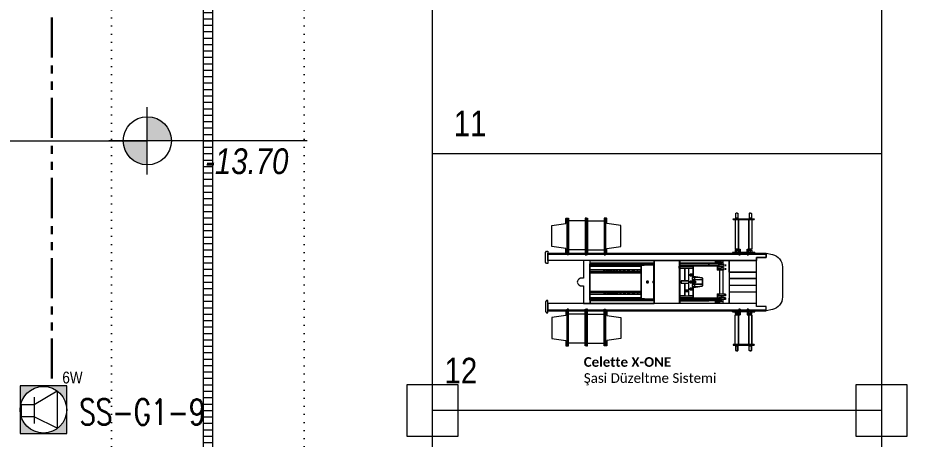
# Model space of a CAD drawing. Header units: metres. Extents: x -13545 to 152404, y -11890 to 28436.
# Drawn here: x 1654 to 3040, y 1595 to 2252 of the extents above; entities that cross this region are included whole.
import ezdxf
from ezdxf.enums import TextEntityAlignment as Align

# ---------------------------------------------------------------- set-up
doc = ezdxf.new("R2010")
doc.units = ezdxf.units.M
doc.header["$LTSCALE"] = 100
doc.header["$MEASUREMENT"] = 0
for name, pattern in [('DOT2', [0.125, 0, -0.125]), ('HIDDEN', [0.375, 0.25, -0.125]), ('PHANTOM2', [1.25, 0.625, -0.125, 0.125, -0.125, 0.125, -0.125])]:
    doc.linetypes.add(name, pattern=pattern)
doc.layers.get('0').update_dxf_attribs({"color": 9, "lineweight": 9})
for name, color, linetype, lineweight in [('01', 9, 'Continuous', 9), ('06D', 9, 'Continuous', 9), ('21', 9, 'Continuous', 9), ('21_mahal200', 9, 'Continuous', 9), ('32-ekipman', 9, 'Continuous', 9), ('E-6W ACİL ANONS İÇİN HOPARLÖR (SIVAÜSTÜ) (YANGINA DAYANIKLI)', 7, 'Continuous', 30), ('E-KABLO', 7, 'Continuous', 30), ('E-YAZI', 7, 'Continuous', 30), ('Seslendirme', 7, 'Continuous', 9)]:
    doc.layers.add(name, color=color, linetype=linetype, lineweight=lineweight)
doc.styles.add('Arial', font='arial.ttf', dxfattribs={"height": 2.5})
doc.styles.add('ILGAZ', font='txttw.shx')
doc.styles.add('MuuM_TEXT-ITALIC', font='ARIALNI.TTF')
doc.styles.add('MuuM_TEXT-STANDART', font='ARIALN.TTF')
doc.styles.get("Standard").update_dxf_attribs({"font": 'ARIALN.TTF'})
doc.dimstyles.new('MuuM_DIM200', dxfattribs={"dimscale": 20, "dimtxt": 2, "dimasz": 1, "dimexe": 1, "dimexo": 1, "dimgap": 1, "dimtad": 1, "dimdec": 1, "dimrnd": 0.5, "dimdsep": 46, "dimtxsty": 'MuuM_TEXT-STANDART', "dimblk": 'ARCHTICK', "dimcen": 0, "dimdle": 0.15, "dimclrd": 256, "dimclre": 256, "dimclrt": 256, "dimadec": 0, "dimazin": 0, "dimtfac": 5, "dimtdec": 1, "dimtix": 1, "dimtmove": 2, "dimatfit": 3, "dimldrblk": 'DOT', "dimfxl": 3, "dimfxlon": 1, "dimtolj": 1, "dimlwd": -1, "dimlwe": -1, "dimarcsym": 0})

# ---------------------------------------------------------------- blocks, each defined once
blk = doc.blocks.new('ep20n')
at = {"layer": 'Seslendirme'}
h = blk.add_hatch(color=3, dxfattribs=at)
h.paths.add_polyline_path([(59.4, -30.4), (59.4, 0, -1), (0, 0), (0, -30.4)])
h.paths.add_polyline_path([(0, 30.4), (0, 0, -1), (59.4, 0), (59.4, 30.4)])
at = {"layer": 'Seslendirme', "color": 3}
for p, q in [((59.4, 30.4), (0, 30.4)), ((0, 30.4), (0, -30.4)), ((17.8, 6.9), (47, 24)), ((47, 24, 943.8), (47, -23.5, 943.8)), ((59.4, -30.4), (59.4, 30.4)), ((17.8, 16), (17.8, -17.3)), ((1.8, -9.1), (1.8, 6.9)), ((1.8, 6.9), (17.8, 6.9)), ((17.8, -9.1), (1.8, -9.1)), ((47, -23.5), (17.8, -9.1)), ((0, -30.4), (59.4, -30.4))]:
    blk.add_line(p, q, dxfattribs=at)
blk.add_circle((29.7, 0), 29.7, dxfattribs=at)
at = {"color": 3, "insert": (53.8, 48.6), "char_height": 15, "attachment_point": 1, "style": 'MuuM_TEXT-STANDART'}
blk.add_mtext_dynamic_manual_height_columns('6W', width=52.414, gutter_width=150, heights=[0], dxfattribs=at)
blk = doc.blocks.new('p-kolon_80x80')
blk.add_lwpolyline([(-40, -40), (40, -40), (40, 40), (-40, 40)], close=True)
blk = doc.blocks.new('2.bod.sitatik')
at = {"layer": '01'}
for p in [(2300, -6990), (3000, -6990)]:
    blk.add_blockref('p-kolon_80x80', p, dxfattribs=at)
blk = doc.blocks.new('p-işyeri')
at = {"color": 0, "const_width": 2}
blk.add_lwpolyline([(200, 0), (200, 700), (-200, 700), (-200, 0)], close=True, dxfattribs=at)
blk = doc.blocks.new('p-ızgara')
at = {"layer": '06D'}
h = blk.add_hatch(dxfattribs=at)
h.set_pattern_fill('_USER', color=252, scale=10, angle=180, style=0, pattern_type=0)
h.set_pattern_definition([(180, (-7e-12, -8630), (-1e-15, -10), [])])
h.paths.add_polyline_path([(1942.5, -4975), (1942.5, -8278.5), (1957.5, -8278.5), (1957.5, -4975)])
blk.add_lwpolyline([(1942.5, -4975), (1942.5, -8278.5), (1957.5, -8278.5), (1957.5, -4975)], close=True, dxfattribs=at)
blk = doc.blocks.new('A$C599603B5')
at = {"linetype": 'Continuous'}
for p, q in [((1.409, 2.998), (1.409, 3.655)), ((0.079, 3.371), (0.079, 3.336)), ((0.583, 3.356), (0.079, 3.356)), ((0.079, 3.356), (0.651, 3.356)), ((0.079, 3.356), (0.079, 3.336)), ((0.079, 3.356), (0.079, 3.336)), ((0.079, 3.356), (0.583, 3.356)), ((0.079, 3.336), (0.651, 3.336)), ((0.079, 3.336), (0.583, 3.336)), ((0.119, 3.077), (0.119, 3.336)), ((0.119, 3.336), (0.572, 3.336)), ((0.119, 3.077), (0.119, 3.336)), ((0.572, 3.077), (0.572, 3.336)), ((0.572, 3.077), (0.572, 3.336)), ((0.583, 3.336), (0.583, 3.356)), ((0.583, 3.336), (0.583, 3.356)), ((0.583, 3.356), (0.583, 3.336)), ((0.651, 3.356), (0.583, 3.356)), ((0.583, 3.336), (0.651, 3.336)), ((0.638, 3.076), (0.638, 3.336)), ((0.651, 3.336), (0.651, 3.356)), ((0.651, 3.336), (0.651, 3.356)), ((2.069, 3.356), (1.497, 3.356)), ((1.497, 3.336), (1.497, 3.356)), ((1.497, 3.336), (1.497, 3.356)), ((1.497, 3.356), (1.565, 3.356)), ((2.069, 3.336), (1.497, 3.336)), ((1.565, 3.336), (1.497, 3.336)), ((1.51, 3.076), (1.51, 3.336)), ((1.565, 3.356), (2.069, 3.356)), ((1.565, 3.336), (1.565, 3.356)), ((1.565, 3.336), (1.565, 3.356)), ((1.565, 3.356), (1.565, 3.336)), ((2.069, 3.356), (1.565, 3.356)), ((2.069, 3.336), (1.565, 3.336)), ((1.576, 3.077), (1.576, 3.336)), ((2.029, 3.336), (1.576, 3.336)), ((1.576, 3.077), (1.576, 3.336)), ((2.029, 3.077), (2.029, 3.336)), ((2.029, 3.077), (2.029, 3.336)), ((2.069, 3.371), (2.069, 3.336)), ((2.069, 3.356), (2.069, 3.336)), ((2.069, 3.356), (2.069, 3.336)), ((0.079, 3.076), (0.651, 3.076)), ((0.079, 3.056), (0.079, 3.076)), ((0.079, 3.056), (0.079, 3.076)), ((0.079, 3.076), (0.583, 3.076)), ((0.079, 3.056), (0.651, 3.056)), ((0.079, 3.056), (0.079, 3.036)), ((0.079, 3.056), (0.079, 3.036)), ((0.583, 3.056), (0.079, 3.056)), ((0.079, 3.056), (0.651, 3.056)), ((0.583, 3.056), (0.079, 3.056)), ((0.119, 3.077), (0.572, 3.077)), ((0.583, 3.076), (0.583, 3.056)), ((0.583, 3.076), (0.583, 3.056)), ((0.583, 3.056), (0.583, 3.076)), ((0.583, 3.076), (0.651, 3.076)), ((0.583, 3.036), (0.583, 3.056)), ((0.583, 3.036), (0.583, 3.056)), ((0.583, 3.056), (0.583, 3.036)), ((0.651, 3.056), (0.583, 3.056)), ((0.651, 3.056), (0.583, 3.056)), ((0.651, 3.076), (0.651, 3.056)), ((0.651, 3.076), (0.651, 3.056)), ((0.651, 3.036), (0.651, 3.056)), ((0.651, 3.036), (0.651, 3.056)), ((2.069, 3.076), (1.497, 3.076)), ((1.497, 3.076), (1.497, 3.056)), ((1.565, 3.076), (1.497, 3.076)), ((1.497, 3.076), (1.497, 3.056)), ((2.069, 3.056), (1.497, 3.056)), ((1.497, 3.036), (1.497, 3.056)), ((1.497, 3.036), (1.497, 3.056)), ((1.497, 3.056), (1.565, 3.056)), ((2.069, 3.056), (1.497, 3.056)), ((1.497, 3.056), (1.565, 3.056)), ((1.565, 3.076), (1.565, 3.056)), ((2.069, 3.076), (1.565, 3.076)), ((1.565, 3.076), (1.565, 3.056)), ((1.565, 3.056), (1.565, 3.076)), ((1.565, 3.036), (1.565, 3.056)), ((1.565, 3.036), (1.565, 3.056)), ((1.565, 3.056), (2.069, 3.056)), ((1.565, 3.056), (1.565, 3.036)), ((1.565, 3.056), (2.069, 3.056)), ((2.029, 3.077), (1.576, 3.077)), ((2.069, 3.056), (2.069, 3.076)), ((2.069, 3.056), (2.069, 3.076)), ((2.069, 3.056), (2.069, 3.036)), ((2.069, 3.056), (2.069, 3.036)), ((0.079, 3.036), (0.651, 3.036)), ((0.079, 3.036), (0.583, 3.036)), ((0.119, 3.036), (0.572, 3.036)), ((0.119, 3.036), (0.119, 2.777)), ((0.119, 3.036), (0.119, 2.777)), ((0.572, 3.036), (0.572, 2.777)), ((0.572, 3.036), (0.572, 2.777)), ((0.583, 3.036), (0.651, 3.036)), ((0.638, 3.036), (0.638, 2.776)), ((1.359, 3.007), (0.789, 3.007)), ((0.789, 3.006), (0.789, 2.007)), ((0.789, 3.001), (1.359, 3.001)), ((0.789, 2.995), (1.359, 2.995)), ((0.813, 2.995), (0.813, 2.202)), ((0.827, 2.995), (0.827, 2.202)), ((0.884, 2.995), (0.884, 2.772)), ((0.916, 2.772), (0.916, 2.995)), ((0.926, 2.202), (0.926, 2.995)), ((1.216, 2.202), (1.216, 2.995)), ((1.233, 2.772), (1.233, 2.995)), ((1.264, 2.995), (1.264, 2.772)), ((1.321, 2.995), (1.321, 2.202)), ((1.335, 2.995), (1.335, 2.202)), ((1.359, 3.006), (1.359, 2.007)), ((1.409, 2.997), (1.409, 0.405)), ((2.069, 3.036), (1.497, 3.036)), ((1.565, 3.036), (1.497, 3.036)), ((1.51, 3.036), (1.51, 2.776)), ((2.069, 3.036), (1.565, 3.036)), ((2.029, 3.036), (1.576, 3.036)), ((1.576, 3.036), (1.576, 2.777)), ((1.576, 3.036), (1.576, 2.777)), ((2.029, 3.036), (2.029, 2.777)), ((2.029, 3.036), (2.029, 2.777)), ((0.079, 2.742), (0.079, 2.776)), ((0.079, 2.776), (0.651, 2.776)), ((0.079, 2.756), (0.079, 2.776)), ((0.079, 2.756), (0.079, 2.776)), ((0.079, 2.776), (0.583, 2.776)), ((0.119, 2.777), (0.572, 2.777)), ((0.583, 2.776), (0.583, 2.756)), ((0.583, 2.776), (0.583, 2.756)), ((0.583, 2.756), (0.583, 2.776)), ((0.583, 2.776), (0.651, 2.776)), ((0.651, 2.776), (0.651, 2.756)), ((0.651, 2.776), (0.651, 2.756)), ((0.916, 2.783), (0.884, 2.783)), ((1.233, 2.783), (1.264, 2.783)), ((2.069, 2.776), (1.497, 2.776)), ((1.497, 2.776), (1.497, 2.756)), ((1.565, 2.776), (1.497, 2.776)), ((1.497, 2.776), (1.497, 2.756)), ((1.565, 2.776), (1.565, 2.756)), ((2.069, 2.776), (1.565, 2.776)), ((1.565, 2.776), (1.565, 2.756)), ((1.565, 2.756), (1.565, 2.776)), ((2.029, 2.777), (1.576, 2.777)), ((2.069, 2.742), (2.069, 2.776)), ((2.069, 2.756), (2.069, 2.776)), ((2.069, 2.756), (2.069, 2.776)), ((0.583, 2.756), (0.079, 2.756)), ((0.079, 2.756), (0.651, 2.756)), ((0.079, 2.756), (0.583, 2.756)), ((0.651, 2.756), (0.583, 2.756)), ((0.884, 2.772), (0.916, 2.772)), ((0.884, 2.761), (0.884, 2.73)), ((0.916, 2.761), (0.884, 2.761)), ((0.916, 2.737), (0.884, 2.737)), ((0.884, 2.73), (0.907, 2.73)), ((0.884, 2.723), (0.884, 2.692)), ((0.916, 2.723), (0.884, 2.723)), ((0.916, 2.699), (0.884, 2.699)), ((0.884, 2.692), (0.907, 2.692)), ((0.884, 2.685), (0.884, 2.659)), ((0.916, 2.685), (0.884, 2.685)), ((0.916, 2.667), (0.884, 2.667)), ((0.884, 2.659), (0.907, 2.659)), ((0.884, 2.652), (0.884, 2.621)), ((0.916, 2.652), (0.884, 2.652)), ((0.907, 2.73), (0.907, 2.737)), ((0.907, 2.692), (0.907, 2.699)), ((0.907, 2.659), (0.907, 2.667)), ((0.916, 2.737), (0.916, 2.761)), ((0.916, 2.699), (0.916, 2.723)), ((0.916, 2.667), (0.916, 2.685)), ((0.916, 2.629), (0.916, 2.652)), ((1.264, 2.772), (1.233, 2.772)), ((1.233, 2.737), (1.233, 2.761)), ((1.233, 2.761), (1.264, 2.761)), ((1.233, 2.737), (1.264, 2.737)), ((1.233, 2.699), (1.233, 2.723)), ((1.233, 2.723), (1.264, 2.723)), ((1.233, 2.699), (1.264, 2.699)), ((1.233, 2.667), (1.233, 2.685)), ((1.233, 2.685), (1.264, 2.685)), ((1.233, 2.667), (1.264, 2.667)), ((1.233, 2.629), (1.233, 2.652)), ((1.233, 2.652), (1.264, 2.652)), ((1.242, 2.73), (1.242, 2.737)), ((1.264, 2.73), (1.242, 2.73)), ((1.242, 2.692), (1.242, 2.699)), ((1.264, 2.692), (1.242, 2.692)), ((1.242, 2.659), (1.242, 2.667)), ((1.264, 2.659), (1.242, 2.659)), ((1.264, 2.761), (1.264, 2.73)), ((1.264, 2.723), (1.264, 2.692)), ((1.264, 2.685), (1.264, 2.659)), ((1.264, 2.652), (1.264, 2.621)), ((2.069, 2.756), (1.497, 2.756)), ((1.497, 2.756), (1.565, 2.756)), ((1.565, 2.756), (2.069, 2.756)), ((2.069, 2.756), (1.565, 2.756)), ((0.916, 2.629), (0.884, 2.629)), ((0.884, 2.621), (0.907, 2.621)), ((0.884, 2.614), (0.884, 2.577)), ((0.916, 2.614), (0.884, 2.614)), ((0.916, 2.584), (0.884, 2.584)), ((0.884, 2.577), (0.907, 2.577)), ((0.884, 2.57), (0.884, 2.525)), ((0.916, 2.57), (0.884, 2.57)), ((0.916, 2.533), (0.884, 2.533)), ((0.884, 2.525), (0.907, 2.525)), ((0.884, 2.518), (0.884, 2.467)), ((0.916, 2.518), (0.884, 2.518)), ((0.907, 2.621), (0.907, 2.629)), ((0.907, 2.577), (0.907, 2.584)), ((0.907, 2.525), (0.907, 2.533)), ((0.916, 2.584), (0.916, 2.614)), ((0.916, 2.533), (0.916, 2.57)), ((0.916, 2.475), (0.916, 2.518)), ((1.233, 2.629), (1.264, 2.629)), ((1.233, 2.584), (1.233, 2.614)), ((1.233, 2.614), (1.264, 2.614)), ((1.233, 2.584), (1.264, 2.584)), ((1.233, 2.533), (1.233, 2.57)), ((1.233, 2.57), (1.264, 2.57)), ((1.233, 2.533), (1.264, 2.533)), ((1.233, 2.475), (1.233, 2.518)), ((1.233, 2.518), (1.264, 2.518)), ((1.242, 2.621), (1.242, 2.629)), ((1.264, 2.621), (1.242, 2.621)), ((1.242, 2.577), (1.242, 2.584)), ((1.264, 2.577), (1.242, 2.577)), ((1.242, 2.525), (1.242, 2.533)), ((1.264, 2.525), (1.242, 2.525)), ((1.264, 2.614), (1.264, 2.577)), ((1.264, 2.57), (1.264, 2.525)), ((1.264, 2.518), (1.264, 2.467)), ((0.916, 2.475), (0.884, 2.475)), ((0.884, 2.467), (0.907, 2.467)), ((0.884, 2.45), (0.884, 2.399)), ((0.916, 2.45), (0.884, 2.45)), ((0.916, 2.407), (0.884, 2.407)), ((0.884, 2.399), (0.907, 2.399)), ((0.884, 2.382), (0.884, 2.331)), ((0.916, 2.382), (0.884, 2.382)), ((0.907, 2.467), (0.907, 2.475)), ((0.907, 2.399), (0.907, 2.407)), ((0.916, 2.407), (0.916, 2.45)), ((0.916, 2.339), (0.916, 2.382)), ((1.233, 2.475), (1.264, 2.475)), ((1.233, 2.407), (1.233, 2.45)), ((1.233, 2.45), (1.264, 2.45)), ((1.233, 2.407), (1.264, 2.407)), ((1.233, 2.339), (1.233, 2.382)), ((1.233, 2.382), (1.264, 2.382)), ((1.242, 2.467), (1.242, 2.475)), ((1.264, 2.467), (1.242, 2.467)), ((1.242, 2.399), (1.242, 2.407)), ((1.264, 2.399), (1.242, 2.399)), ((1.264, 2.45), (1.264, 2.399)), ((1.264, 2.382), (1.264, 2.331)), ((0.916, 2.339), (0.884, 2.339)), ((0.884, 2.331), (0.907, 2.331)), ((0.884, 2.304), (0.884, 2.253)), ((0.916, 2.304), (0.884, 2.304)), ((0.916, 2.261), (0.884, 2.261)), ((0.884, 2.253), (0.907, 2.253)), ((0.907, 2.331), (0.907, 2.339)), ((0.907, 2.253), (0.907, 2.261)), ((0.916, 2.261), (0.916, 2.304)), ((1.233, 2.339), (1.264, 2.339)), ((1.233, 2.261), (1.233, 2.304)), ((1.233, 2.304), (1.264, 2.304)), ((1.233, 2.261), (1.264, 2.261)), ((1.242, 2.331), (1.242, 2.339)), ((1.264, 2.331), (1.242, 2.331)), ((1.242, 2.253), (1.242, 2.261)), ((1.264, 2.253), (1.242, 2.253)), ((1.264, 2.304), (1.264, 2.253)), ((0.809, 2.206), (0.789, 2.206)), ((0.805, 2.156), (0.806, 2.156)), ((0.805, 2.007), (0.805, 2.156)), ((0.805, 2.148), (0.806, 2.148)), ((0.809, 2.157), (0.809, 2.206)), ((1.338, 2.202), (0.81, 2.202)), ((0.81, 2.15), (0.81, 2.202)), ((0.884, 2.216), (0.884, 2.202)), ((0.916, 2.216), (0.884, 2.216)), ((0.916, 2.202), (0.916, 2.216)), ((1.061, 2.112), (1.061, 2.096)), ((1.061, 2.104), (1.062, 2.101)), ((1.062, 2.101), (1.064, 2.098)), ((1.084, 2.098), (1.086, 2.101)), ((1.087, 2.112), (1.086, 2.114)), ((1.087, 2.096), (1.087, 2.112)), ((1.233, 2.202), (1.233, 2.216)), ((1.233, 2.216), (1.264, 2.216)), ((1.264, 2.216), (1.264, 2.202)), ((1.338, 2.15), (1.338, 2.202)), ((1.339, 2.157), (1.339, 2.206)), ((1.359, 2.206), (1.339, 2.206)), ((1.343, 2.156), (1.342, 2.156)), ((1.343, 2.148), (1.342, 2.148)), ((1.343, 2.007), (1.343, 2.156)), ((0.739, 1.999), (1.409, 1.999)), ((0.739, 1.999), (1.409, 1.999)), ((1.409, 1.998), (0.739, 1.998)), ((1.061, 2.012), (1.061, 2.007)), ((1.087, 2.012), (1.086, 2.015)), ((1.087, 2.007), (1.087, 2.012)), ((1.409, 1.607), (0.739, 1.607)), ((1.409, 1.598), (0.739, 1.598)), ((0.739, 1.598), (1.409, 1.598)), ((0.739, 1.598), (0.779, 1.598)), ((0.779, 0.956), (0.779, 1.607)), ((0.809, 1.607), (0.809, 0.999)), ((0.809, 1.551), (0.829, 1.551)), ((0.829, 1.607), (0.829, 1.391)), ((0.859, 1.607), (0.859, 1.391)), ((1.054, 1.575), (1.054, 1.461)), ((1.088, 1.58), (1.06, 1.58)), ((1.094, 1.575), (1.094, 1.461)), ((1.289, 1.607), (1.289, 1.391)), ((1.319, 1.607), (1.319, 1.391)), ((1.319, 1.551), (1.339, 1.551)), ((1.339, 0.999), (1.339, 1.607)), ((1.369, 0.956), (1.369, 1.607)), ((1.369, 1.598), (1.409, 1.598)), ((0.824, 0.999), (0.824, 1.387)), ((0.828, 1.391), (0.829, 1.391)), ((0.981, 1.391), (0.829, 1.391)), ((0.859, 1.521), (1.054, 1.521)), ((0.859, 1.461), (1.289, 1.461)), ((0.926, 1.461), (0.926, 1.521)), ((0.948, 1.521), (0.948, 1.461)), ((0.978, 1.438), (0.953, 1.438)), ((0.953, 1.438), (0.953, 1.391)), ((0.978, 1.438), (0.978, 1.391)), ((0.999, 1.397), (0.978, 1.397)), ((0.978, 1.391), (0.978, 1.397)), ((0.978, 1.394), (0.978, 1.394)), ((0.999, 1.367), (0.999, 1.397)), ((1.001, 1.394), (0.999, 1.394)), ((1, 1.384), (1, 1.389)), ((1.04, 1.394), (1.039, 1.394)), ((1.04, 1.397), (1.061, 1.397)), ((1.04, 1.397), (1.04, 1.367)), ((1.061, 1.397), (1.061, 1.367)), ((1.062, 1.394), (1.061, 1.394)), ((1.062, 1.438), (1.062, 1.357)), ((1.062, 1.438), (1.087, 1.438)), ((1.087, 1.438), (1.087, 1.357)), ((1.108, 1.397), (1.087, 1.397)), ((1.087, 1.367), (1.087, 1.397)), ((1.087, 1.394), (1.087, 1.394)), ((1.094, 1.521), (1.289, 1.521)), ((1.108, 1.367), (1.108, 1.397)), ((1.11, 1.394), (1.108, 1.394)), ((1.109, 1.384), (1.109, 1.389)), ((1.149, 1.394), (1.148, 1.394)), ((1.149, 1.397), (1.17, 1.397)), ((1.149, 1.397), (1.149, 1.367)), ((1.319, 1.391), (1.168, 1.391)), ((1.17, 1.397), (1.17, 1.391)), ((1.171, 1.394), (1.17, 1.394)), ((1.171, 1.438), (1.196, 1.438)), ((1.171, 1.438), (1.171, 1.391)), ((1.196, 1.438), (1.196, 1.391)), ((1.324, 0.999), (1.324, 1.387)), ((1.009, 1.251), (0.991, 1.385)), ((0.999, 1.367), (0.993, 1.367)), ((1, 1.32), (1, 1.369)), ((1.04, 1.246), (1.04, 1.369)), ((1.04, 1.367), (1.061, 1.367)), ((1.062, 1.369), (1.061, 1.369)), ((1.062, 1.357), (1.087, 1.357)), ((1.087, 1.369), (1.087, 1.369)), ((1.108, 1.367), (1.087, 1.367)), ((1.109, 1.246), (1.109, 1.369)), ((1.158, 1.385), (1.139, 1.251)), ((1.149, 1.32), (1.149, 1.369)), ((1.149, 1.367), (1.155, 1.367)), ((0.809, 1.147), (0.779, 1.147)), ((1.129, 1.246), (1.019, 1.246)), ((1.339, 1.147), (1.369, 1.147)), ((0.778, 1.044), (0.753, 1.044)), ((0.753, 0.985), (0.753, 1.044)), ((0.778, 0.952), (0.778, 1.044)), ((0.803, 0.886), (0.803, 0.99)), ((0.828, 0.99), (0.803, 0.99)), ((0.828, 0.99), (0.803, 0.99)), ((0.803, 0.99), (0.803, 0.928)), ((0.828, 0.886), (0.828, 0.99)), ((0.828, 0.928), (0.828, 0.99)), ((0.829, 1.012), (0.889, 1.012)), ((0.829, 1.012), (0.829, 0.956)), ((0.859, 1.012), (0.859, 0.956)), ((0.885, 0.99), (0.86, 0.99)), ((0.86, 0.886), (0.86, 0.99)), ((0.885, 0.99), (0.86, 0.99)), ((0.86, 0.99), (0.86, 0.928)), ((0.885, 0.886), (0.885, 0.99)), ((0.885, 0.928), (0.885, 0.99)), ((0.892, 1.01), (0.891, 1.009)), ((0.892, 1.01), (0.892, 1.01)), ((1.257, 1.009), (1.256, 1.01)), ((1.256, 1.01), (1.256, 1.01)), ((1.259, 1.012), (1.319, 1.012)), ((1.288, 0.99), (1.263, 0.99)), ((1.263, 0.908), (1.263, 0.99)), ((1.288, 0.99), (1.263, 0.99)), ((1.263, 0.99), (1.263, 0.928)), ((1.288, 0.908), (1.288, 0.99)), ((1.288, 0.928), (1.288, 0.99)), ((1.289, 1.011), (1.289, 0.956)), ((1.32, 1.012), (1.319, 1.012)), ((1.319, 1.011), (1.319, 0.956)), ((1.345, 0.99), (1.32, 0.99)), ((1.32, 0.908), (1.32, 0.99)), ((1.345, 0.99), (1.32, 0.99)), ((1.32, 0.99), (1.32, 0.928)), ((1.345, 0.908), (1.345, 0.99)), ((1.345, 0.928), (1.345, 0.99)), ((1.37, 1.044), (1.395, 1.044)), ((1.37, 0.952), (1.37, 1.044)), ((1.395, 0.985), (1.395, 1.044)), ((0.803, 0.928), (0.74, 0.928)), ((0.74, 0.828), (0.74, 0.928)), ((0.803, 0.928), (0.74, 0.928)), ((0.828, 0.908), (0.803, 0.908)), ((0.828, 0.886), (0.803, 0.886)), ((0.86, 0.928), (0.828, 0.928)), ((0.86, 0.928), (0.828, 0.928)), ((0.885, 0.908), (0.86, 0.908)), ((0.885, 0.886), (0.86, 0.886)), ((1.263, 0.928), (0.885, 0.928)), ((1.263, 0.928), (0.885, 0.928)), ((1.263, 0.908), (1.288, 0.908)), ((1.288, 0.886), (1.263, 0.886)), ((1.32, 0.928), (1.288, 0.928)), ((1.32, 0.928), (1.288, 0.928)), ((1.32, 0.908), (1.345, 0.908)), ((1.345, 0.886), (1.32, 0.886)), ((1.408, 0.928), (1.345, 0.928)), ((1.408, 0.928), (1.345, 0.928)), ((1.408, 0.828), (1.408, 0.928)), ((0, 0.713), (0.002, 0.722)), ((0, 0.713), (0.002, 0.722)), ((0, 0.707), (0.002, 0.698)), ((0.002, 0.698), (0, 0.707)), ((0.08, 0.726), (0.007, 0.726)), ((0.007, 0.726), (0.08, 0.726)), ((0.007, 0.694), (0.08, 0.694)), ((0.08, 0.694), (0.007, 0.694)), ((0.08, 0.694), (0.08, 0.726)), ((0.08, 0.726), (0.08, 0.725)), ((0.08, 0.725), (0.091, 0.725)), ((0.08, 0.725), (0.08, 0.695)), ((0.091, 0.725), (0.08, 0.725)), ((0.08, 0.725), (0.08, 0.695)), ((0.08, 0.695), (0.091, 0.695)), ((0.08, 0.695), (0.08, 0.694)), ((0.08, 0.695), (0.091, 0.695)), ((0.101, 0.768), (0.091, 0.768)), ((0.091, 0.768), (0.091, 0.442)), ((0.101, 0.768), (0.091, 0.768)), ((0.091, 0.768), (0.091, 0.442)), ((0.091, 0.695), (0.091, 0.725)), ((0.101, 0.768), (0.101, 0.442)), ((0.101, 0.442), (0.101, 0.768)), ((0.101, 0.735), (0.561, 0.735)), ((0.101, 0.685), (0.101, 0.735)), ((0.101, 0.735), (0.561, 0.735)), ((0.101, 0.735), (0.561, 0.735)), ((0.101, 0.685), (0.101, 0.735)), ((0.561, 0.71), (0.561, 0.735)), ((0.561, 0.735), (0.561, 0.685)), ((0.561, 0.735), (0.561, 0.685)), ((0.561, 0.68), (0.561, 0.708)), ((0.561, 0.708), (0.561, 0.68)), ((0.584, 0.731), (0.612, 0.731)), ((0.612, 0.731), (0.584, 0.731)), ((0.612, 0.78), (0.622, 0.78)), ((0.612, 0.78), (0.612, 0.68)), ((0.612, 0.68), (0.612, 0.78)), ((0.612, 0.78), (0.622, 0.78)), ((0.612, 0.68), (0.612, 0.731)), ((0.622, 0.68), (0.622, 0.78)), ((0.622, 0.78), (0.622, 0.68)), ((1.408, 0.828), (0.74, 0.828)), ((0.74, 0.828), (0.918, 0.827)), ((0.918, 0.827), (1.018, 0.827)), ((0.918, 0.405), (0.918, 0.827)), ((0.918, 0.405), (0.918, 0.827)), ((1.018, 0.405), (1.018, 0.827)), ((1.018, 0.405), (1.018, 0.827)), ((1.018, 0.827), (1.13, 0.827)), ((1.13, 0.827), (1.23, 0.827)), ((1.13, 0.827), (1.13, 0.405)), ((1.13, 0.405), (1.13, 0.827)), ((1.23, 0.405), (1.23, 0.828)), ((1.23, 0.828), (1.408, 0.828)), ((1.23, 0.827), (1.23, 0.405)), ((1.536, 0.78), (1.526, 0.78)), ((1.526, 0.68), (1.526, 0.78)), ((1.536, 0.78), (1.536, 0.68)), ((1.564, 0.731), (1.536, 0.731)), ((2.047, 0.735), (1.587, 0.735)), ((1.587, 0.71), (1.587, 0.735)), ((1.587, 0.68), (1.587, 0.708)), ((2.047, 0.768), (2.057, 0.768)), ((2.047, 0.768), (2.047, 0.442)), ((2.057, 0.768), (2.057, 0.442)), ((2.068, 0.725), (2.057, 0.725)), ((2.068, 0.695), (2.057, 0.695)), ((2.148, 0.713), (2.146, 0.722)), ((2.148, 0.707), (2.146, 0.698)), ((0.101, 0.685), (0.561, 0.685)), ((0.561, 0.685), (0.101, 0.685)), ((0.561, 0.685), (0.101, 0.685)), ((0.561, 0.68), (0.561, 0.68)), ((0.561, 0.68), (0.562, 0.68)), ((0.561, 0.68), (0.612, 0.68)), ((0.652, 0.68), (0.562, 0.68)), ((0.562, 0.68), (0.562, 0.66)), ((0.652, 0.68), (0.562, 0.68)), ((0.562, 0.68), (0.562, 0.66)), ((0.652, 0.66), (0.562, 0.66)), ((0.562, 0.66), (0.652, 0.66)), ((0.622, 0.68), (0.612, 0.68)), ((0.612, 0.55), (0.612, 0.66)), ((0.612, 0.55), (0.612, 0.66)), ((0.612, 0.66), (0.622, 0.66)), ((0.622, 0.55), (0.622, 0.66)), ((0.622, 0.66), (0.622, 0.55)), ((0.622, 0.66), (0.622, 0.55)), ((0.652, 0.68), (0.652, 0.66)), ((0.652, 0.66), (0.652, 0.68)), ((1.496, 0.68), (1.586, 0.68)), ((1.496, 0.68), (1.496, 0.66)), ((1.496, 0.66), (1.586, 0.66)), ((1.526, 0.55), (1.526, 0.66)), ((1.526, 0.66), (1.526, 0.55)), ((1.536, 0.55), (1.536, 0.66)), ((1.586, 0.68), (1.586, 0.66)), ((1.587, 0.68), (1.586, 0.68)), ((2.047, 0.685), (1.587, 0.685)), ((1.587, 0.68), (1.587, 0.68)), ((0, 0.503), (0.002, 0.512)), ((0, 0.503), (0.002, 0.512)), ((0, 0.497), (0.002, 0.488)), ((0.002, 0.488), (0, 0.497)), ((0.007, 0.516), (0.08, 0.516)), ((0.007, 0.516), (0.08, 0.516)), ((0.007, 0.484), (0.08, 0.484)), ((0.08, 0.484), (0.007, 0.484)), ((0.08, 0.484), (0.08, 0.516)), ((0.08, 0.516), (0.08, 0.515)), ((0.08, 0.515), (0.091, 0.515)), ((0.08, 0.515), (0.08, 0.485)), ((0.091, 0.515), (0.08, 0.515)), ((0.08, 0.515), (0.08, 0.485)), ((0.08, 0.485), (0.091, 0.485)), ((0.08, 0.485), (0.08, 0.484)), ((0.08, 0.485), (0.091, 0.485)), ((0.091, 0.485), (0.091, 0.515)), ((0.101, 0.442), (0.091, 0.442)), ((0.091, 0.442), (0.101, 0.442)), ((0.101, 0.525), (0.561, 0.525)), ((0.561, 0.525), (0.101, 0.525)), ((0.101, 0.525), (0.101, 0.475)), ((0.101, 0.525), (0.561, 0.525)), ((0.101, 0.475), (0.101, 0.525)), ((0.101, 0.475), (0.561, 0.475)), ((0.101, 0.475), (0.561, 0.475)), ((0.561, 0.475), (0.101, 0.475)), ((0.561, 0.53), (0.561, 0.502)), ((0.561, 0.53), (0.562, 0.53)), ((0.612, 0.53), (0.561, 0.53)), ((0.561, 0.53), (0.561, 0.502)), ((0.561, 0.475), (0.561, 0.525)), ((0.561, 0.525), (0.561, 0.475)), ((0.561, 0.475), (0.561, 0.5)), ((0.652, 0.55), (0.562, 0.55)), ((0.562, 0.55), (0.562, 0.53)), ((0.652, 0.55), (0.562, 0.55)), ((0.562, 0.55), (0.562, 0.53)), ((0.652, 0.53), (0.562, 0.53)), ((0.562, 0.53), (0.652, 0.53)), ((0.584, 0.479), (0.612, 0.479)), ((0.584, 0.479), (0.612, 0.479)), ((0.622, 0.55), (0.612, 0.55)), ((0.612, 0.43), (0.612, 0.53)), ((0.622, 0.53), (0.612, 0.53)), ((0.612, 0.53), (0.612, 0.43)), ((0.612, 0.479), (0.612, 0.53)), ((0.612, 0.43), (0.622, 0.43)), ((0.612, 0.43), (0.622, 0.43)), ((0.652, 0.55), (0.622, 0.55)), ((0.622, 0.43), (0.622, 0.53)), ((0.622, 0.43), (0.622, 0.53)), ((0.652, 0.55), (0.652, 0.53)), ((0.652, 0.53), (0.652, 0.55)), ((1.496, 0.55), (1.586, 0.55)), ((1.496, 0.55), (1.496, 0.53)), ((1.496, 0.55), (1.526, 0.55)), ((1.496, 0.53), (1.586, 0.53)), ((1.526, 0.43), (1.526, 0.53)), ((1.536, 0.43), (1.526, 0.43)), ((1.536, 0.43), (1.536, 0.53)), ((1.564, 0.479), (1.536, 0.479)), ((1.586, 0.55), (1.586, 0.53)), ((1.587, 0.53), (1.586, 0.53)), ((1.587, 0.53), (1.587, 0.502)), ((2.047, 0.525), (1.587, 0.525)), ((1.587, 0.475), (1.587, 0.5)), ((2.047, 0.475), (1.587, 0.475)), ((2.047, 0.442), (2.057, 0.442)), ((2.068, 0.515), (2.057, 0.515)), ((2.068, 0.485), (2.057, 0.485)), ((2.141, 0.516), (2.068, 0.516)), ((2.148, 0.503), (2.146, 0.512)), ((2.148, 0.497), (2.146, 0.488))]:
    blk.add_line(p, q, dxfattribs=at)
for points in [[(0.594, 3.655), (0.784, 3.655), (0.784, 3.675), (0.764, 3.695), (0.614, 3.695), (0.594, 3.675)], [(0.623, 3.655), (0.623, 0.255), (0.638, 0.255), (0.638, 3.655)], [(0.638, 3.655), (0.638, 0.255), (0.693, 0.255), (0.693, 0.405), (0.739, 0.405), (0.739, 3.655)], [(1.554, 3.655), (1.364, 3.655), (1.364, 3.675), (1.384, 3.695), (1.534, 3.695), (1.554, 3.675)], [(1.51, 3.655), (1.51, 0.255), (1.455, 0.255), (1.455, 0.405), (1.409, 0.405), (1.409, 3.655)], [(0.781, 2.997), (0.739, 2.998), (0.739, 1.999), (0.781, 1.999)], [(0.789, 2.007), (0.789, 2.995), (0.813, 2.995), (0.81, 2.202), (0.809, 2.157), (0.805, 2.156), (0.805, 2.007)], [(0.827, 2.202), (0.813, 2.202), (0.813, 2.995), (0.827, 2.995)], [(0.884, 2.202), (0.827, 2.202), (0.827, 2.995), (0.884, 2.995)], [(0.884, 2.995), (0.916, 2.995), (0.916, 2.783), (0.884, 2.783)], [(0.926, 2.202), (0.916, 2.202), (0.916, 2.995), (0.926, 2.995)], [(1.216, 2.202), (1.233, 2.202), (1.233, 2.995), (1.216, 2.995)], [(1.233, 2.995), (1.264, 2.995), (1.264, 2.783), (1.233, 2.783)], [(1.321, 2.202), (1.264, 2.202), (1.264, 2.995), (1.321, 2.995)], [(1.321, 2.202), (1.335, 2.202), (1.335, 2.995), (1.321, 2.995)], [(1.359, 2.007), (1.359, 2.995), (1.335, 2.995), (1.335, 2.202), (1.339, 2.202), (1.339, 2.157), (1.343, 2.156), (1.343, 2.007)], [(1.367, 2.997), (1.409, 2.998), (1.409, 1.999), (1.367, 1.999)], [(0.884, 2.772), (0.916, 2.772), (0.916, 2.783), (0.884, 2.783)], [(1.264, 2.772), (1.233, 2.772), (1.233, 2.783), (1.264, 2.783)], [(0.916, 2.761), (0.884, 2.761), (0.884, 2.771), (0.916, 2.771)], [(0.884, 2.761), (0.916, 2.761), (0.916, 2.737), (0.884, 2.737)], [(0.884, 2.73), (0.907, 2.73), (0.907, 2.737), (0.884, 2.737)], [(0.916, 2.723), (0.884, 2.723), (0.884, 2.73), (0.916, 2.73)], [(0.884, 2.723), (0.916, 2.723), (0.916, 2.699), (0.884, 2.699)], [(0.907, 2.692), (0.884, 2.692), (0.884, 2.699), (0.907, 2.699)], [(0.916, 2.685), (0.884, 2.685), (0.884, 2.692), (0.916, 2.692)], [(0.884, 2.685), (0.916, 2.685), (0.916, 2.667), (0.884, 2.667)], [(0.907, 2.659), (0.884, 2.659), (0.884, 2.667), (0.907, 2.667)], [(0.916, 2.652), (0.884, 2.652), (0.884, 2.659), (0.916, 2.659)], [(0.884, 2.652), (0.916, 2.652), (0.916, 2.629), (0.884, 2.629)], [(1.233, 2.761), (1.264, 2.761), (1.264, 2.771), (1.233, 2.771)], [(1.233, 2.761), (1.264, 2.761), (1.264, 2.737), (1.233, 2.737)], [(1.233, 2.723), (1.264, 2.723), (1.264, 2.73), (1.233, 2.73)], [(1.233, 2.723), (1.264, 2.723), (1.264, 2.699), (1.233, 2.699)], [(1.233, 2.685), (1.264, 2.685), (1.264, 2.692), (1.233, 2.692)], [(1.233, 2.685), (1.264, 2.685), (1.264, 2.667), (1.233, 2.667)], [(1.233, 2.652), (1.264, 2.652), (1.264, 2.659), (1.233, 2.659)], [(1.233, 2.652), (1.264, 2.652), (1.264, 2.629), (1.233, 2.629)], [(1.264, 2.73), (1.242, 2.73), (1.242, 2.737), (1.264, 2.737)], [(1.264, 2.692), (1.242, 2.692), (1.242, 2.699), (1.264, 2.699)], [(1.264, 2.659), (1.242, 2.659), (1.242, 2.667), (1.264, 2.667)], [(0.907, 2.621), (0.884, 2.621), (0.884, 2.629), (0.907, 2.629)], [(0.916, 2.614), (0.884, 2.614), (0.884, 2.621), (0.916, 2.621)], [(0.884, 2.614), (0.916, 2.614), (0.916, 2.584), (0.884, 2.584)], [(0.907, 2.577), (0.884, 2.577), (0.884, 2.584), (0.907, 2.584)], [(0.916, 2.57), (0.884, 2.57), (0.884, 2.577), (0.916, 2.577)], [(0.884, 2.57), (0.916, 2.57), (0.916, 2.533), (0.884, 2.533)], [(0.884, 2.525), (0.907, 2.525), (0.907, 2.533), (0.884, 2.533)], [(0.916, 2.518), (0.884, 2.518), (0.884, 2.525), (0.916, 2.525)], [(0.884, 2.518), (0.916, 2.518), (0.916, 2.475), (0.884, 2.475)], [(1.233, 2.614), (1.264, 2.614), (1.264, 2.621), (1.233, 2.621)], [(1.233, 2.614), (1.264, 2.614), (1.264, 2.584), (1.233, 2.584)], [(1.233, 2.57), (1.264, 2.57), (1.264, 2.577), (1.233, 2.577)], [(1.233, 2.57), (1.264, 2.57), (1.264, 2.533), (1.233, 2.533)], [(1.233, 2.518), (1.264, 2.518), (1.264, 2.525), (1.233, 2.525)], [(1.233, 2.518), (1.264, 2.518), (1.264, 2.475), (1.233, 2.475)], [(1.264, 2.621), (1.242, 2.621), (1.242, 2.629), (1.264, 2.629)], [(1.264, 2.577), (1.242, 2.577), (1.242, 2.584), (1.264, 2.584)], [(1.264, 2.533), (1.242, 2.533), (1.242, 2.525), (1.264, 2.525)], [(0.884, 2.467), (0.907, 2.467), (0.907, 2.475), (0.884, 2.475)], [(0.916, 2.45), (0.884, 2.45), (0.884, 2.467), (0.916, 2.467)], [(0.884, 2.45), (0.916, 2.45), (0.916, 2.407), (0.884, 2.407)], [(0.907, 2.399), (0.884, 2.399), (0.884, 2.407), (0.907, 2.407)], [(0.916, 2.382), (0.884, 2.382), (0.884, 2.399), (0.916, 2.399)], [(0.884, 2.382), (0.916, 2.382), (0.916, 2.339), (0.884, 2.339)], [(1.233, 2.45), (1.264, 2.45), (1.264, 2.467), (1.233, 2.467)], [(1.233, 2.45), (1.264, 2.45), (1.264, 2.407), (1.233, 2.407)], [(1.233, 2.382), (1.264, 2.382), (1.264, 2.399), (1.233, 2.399)], [(1.233, 2.382), (1.264, 2.382), (1.264, 2.339), (1.233, 2.339)], [(1.264, 2.467), (1.242, 2.467), (1.242, 2.475), (1.264, 2.475)], [(1.242, 2.399), (1.264, 2.399), (1.264, 2.407), (1.242, 2.407)], [(0.907, 2.331), (0.884, 2.331), (0.884, 2.339), (0.907, 2.339)], [(0.916, 2.304), (0.884, 2.304), (0.884, 2.331), (0.916, 2.331)], [(0.884, 2.304), (0.916, 2.304), (0.916, 2.261), (0.884, 2.261)], [(0.907, 2.253), (0.884, 2.253), (0.884, 2.261), (0.907, 2.261)], [(0.916, 2.216), (0.884, 2.216), (0.884, 2.253), (0.916, 2.253)], [(1.233, 2.304), (1.264, 2.304), (1.264, 2.331), (1.233, 2.331)], [(1.233, 2.304), (1.264, 2.304), (1.264, 2.261), (1.233, 2.261)], [(1.233, 2.216), (1.264, 2.216), (1.264, 2.253), (1.233, 2.253)], [(1.264, 2.331), (1.242, 2.331), (1.242, 2.339), (1.264, 2.339)], [(1.242, 2.253), (1.264, 2.253), (1.264, 2.261), (1.242, 2.261)], [(1.343, 2.007), (0.805, 2.007), (0.805, 2.15), (0.81, 2.15), (0.81, 2.202), (1.338, 2.202), (1.339, 2.157), (1.343, 2.148)], [(0.916, 2.216), (0.884, 2.216), (0.884, 2.202), (0.916, 2.202)], [(1.264, 2.216), (1.233, 2.216), (1.233, 2.202), (1.264, 2.202)], [(0.779, 1.147), (0.809, 1.147), (0.809, 1.598), (0.779, 1.598)], [(0.809, 1.598), (0.829, 1.598), (0.829, 1.551), (0.809, 1.551)], [(0.829, 1.551), (0.809, 1.551), (0.809, 0.999), (0.824, 0.999), (0.824, 1.387), (0.828, 1.391)], [(0.859, 1.391), (0.829, 1.391), (0.829, 1.598), (0.859, 1.598)], [(0.859, 1.521), (0.859, 1.598), (1.289, 1.598), (1.289, 1.521), (1.094, 1.521), (1.094, 1.575), (1.093, 1.578), (1.088, 1.58), (1.06, 1.58), (1.057, 1.579), (1.054, 1.575), (1.054, 1.521)], [(1.094, 1.575), (1.088, 1.58), (1.057, 1.579), (1.054, 1.575), (1.054, 1.461), (1.094, 1.461)], [(1.319, 1.391), (1.289, 1.391), (1.289, 1.607), (1.319, 1.607)], [(1.339, 1.551), (1.319, 1.551), (1.319, 1.598), (1.339, 1.598)], [(1.319, 1.551), (1.339, 1.551), (1.339, 0.999), (1.324, 0.999), (1.324, 1.387), (1.319, 1.391)], [(1.339, 1.598), (1.369, 1.598), (1.369, 1.147), (1.339, 1.147)], [(1.263, 0.982), (1.257, 0.983), (0.885, 0.983), (0.886, 1.004), (0.892, 1.01), (0.892, 1.01), (0.889, 1.012), (0.826, 1.012), (0.824, 1.387), (0.825, 1.389), (0.828, 1.391), (0.978, 1.391), (0.984, 1.39), (0.991, 1.385), (1.009, 1.251), (1.012, 1.247), (1.019, 1.246), (1.129, 1.246), (1.136, 1.247), (1.139, 1.251), (1.158, 1.385), (1.161, 1.389), (1.164, 1.39), (1.319, 1.391), (1.324, 1.387), (1.324, 1.009), (1.323, 1.011), (1.319, 1.012), (1.289, 1.012), (1.258, 1.012), (1.256, 1.012), (1.256, 1.01), (1.262, 1.004)], [(1.289, 1.461), (1.289, 1.391), (1.196, 1.391), (1.196, 1.438), (1.171, 1.438), (1.17, 1.397), (1.149, 1.397), (1.143, 1.402), (1.139, 1.405), (1.134, 1.407), (1.124, 1.407), (1.119, 1.405), (1.115, 1.402), (1.108, 1.397), (1.087, 1.397), (1.087, 1.438), (1.062, 1.438), (1.061, 1.397), (1.04, 1.397), (1.037, 1.398), (1.03, 1.405), (1.025, 1.407), (1.02, 1.407), (1.01, 1.405), (1.002, 1.398), (0.999, 1.397), (0.978, 1.397), (0.978, 1.438), (0.953, 1.438), (0.953, 1.391), (0.859, 1.391), (0.859, 1.461)], [(0.926, 1.461), (0.948, 1.461), (0.948, 1.521), (0.926, 1.521)], [(0.953, 1.438), (0.978, 1.438), (0.978, 1.391), (0.953, 1.391)], [(0.999, 1.367), (0.993, 1.368), (0.991, 1.385), (0.989, 1.388), (0.987, 1.389), (0.984, 1.39), (0.978, 1.391), (0.978, 1.397), (0.999, 1.397)], [(1.019, 1.246), (1.012, 1.247), (1.009, 1.251), (0.999, 1.325), (1, 1.384), (1.006, 1.375), (1.01, 1.372), (1.02, 1.37), (1.025, 1.371), (1.03, 1.372), (1.034, 1.375), (1.037, 1.379), (1.04, 1.389), (1.04, 1.246)], [(1.061, 1.397), (1.04, 1.397), (1.04, 1.367), (1.061, 1.367)], [(1.062, 1.438), (1.087, 1.438), (1.087, 1.357), (1.062, 1.357)], [(1.108, 1.367), (1.087, 1.367), (1.087, 1.397), (1.108, 1.397)], [(1.155, 1.367), (1.149, 1.367), (1.149, 1.397), (1.17, 1.397), (1.17, 1.391), (1.167, 1.39), (1.164, 1.39), (1.161, 1.389), (1.158, 1.385)], [(1.171, 1.438), (1.196, 1.438), (1.196, 1.391), (1.171, 1.391)], [(1.109, 1.246), (1.108, 1.382), (1.115, 1.375), (1.119, 1.372), (1.124, 1.371), (1.129, 1.37), (1.139, 1.372), (1.143, 1.375), (1.149, 1.382), (1.149, 1.367), (1.149, 1.353), (1.15, 1.327), (1.139, 1.251), (1.136, 1.247), (1.129, 1.246)], [(0.779, 1.147), (0.809, 1.147), (0.809, 0.999), (0.803, 0.999), (0.803, 0.956), (0.778, 0.956)], [(1.369, 0.956), (1.345, 0.956), (1.345, 0.999), (1.339, 0.999), (1.339, 1.147), (1.369, 1.147)], [(0.778, 0.952), (0.763, 0.952), (0.763, 0.985), (0.753, 0.985), (0.753, 1.044), (0.778, 1.044)], [(0.859, 1.012), (0.828, 1.012), (0.828, 0.952), (0.859, 0.952)], [(1.289, 1.012), (1.32, 1.012), (1.32, 0.952), (1.289, 0.952)], [(1.386, 0.952), (1.37, 0.952), (1.37, 1.044), (1.395, 1.044), (1.395, 0.985), (1.386, 0.985)], [(1.526, 0.78), (1.526, 0.68), (1.536, 0.68), (1.536, 0.78)], [(2.047, 0.685), (2.047, 0.735), (1.587, 0.735), (1.587, 0.685)], [(2.047, 0.442), (2.047, 0.768), (2.057, 0.768), (2.057, 0.442)], [(2.057, 0.695), (2.057, 0.725), (2.068, 0.725), (2.068, 0.695)], [(1.496, 0.66), (1.496, 0.68), (1.586, 0.68), (1.586, 0.66)], [(1.536, 0.55), (1.536, 0.66), (1.526, 0.66), (1.526, 0.55)], [(1.496, 0.53), (1.496, 0.55), (1.586, 0.55), (1.586, 0.53)], [(1.587, 0.475), (1.587, 0.525), (2.047, 0.525), (2.047, 0.475)], [(2.057, 0.485), (2.057, 0.515), (2.068, 0.515), (2.068, 0.485)]]:
    blk.add_lwpolyline(points, close=True, dxfattribs=at)
for points in [[(1.525, 3.655), (1.525, 0.255), (1.51, 0.255), (1.51, 3.655), (1.525, 3.655)], [(0.622, 3.356), (0.622, 3.375), (0.55, 3.375), (0.519, 3.596), (0.194, 3.596), (0.163, 3.375), (0.092, 3.375), (0.088, 3.375), (0.085, 3.375), (0.082, 3.374), (0.08, 3.373), (0.079, 3.372), (0.079, 3.371), (0.079, 3.356), (0.622, 3.356)], [(1.526, 3.356), (1.526, 3.375), (1.598, 3.375), (1.628, 3.596), (1.954, 3.596), (1.985, 3.375), (2.056, 3.375), (2.059, 3.375), (2.063, 3.375), (2.065, 3.374), (2.067, 3.373), (2.069, 3.372), (2.069, 3.371), (2.069, 3.356), (1.526, 3.356)], [(0.622, 2.756), (0.622, 2.738), (0.55, 2.738), (0.519, 2.517), (0.194, 2.517), (0.163, 2.738), (0.092, 2.738), (0.088, 2.738), (0.085, 2.738), (0.082, 2.739), (0.08, 2.74), (0.079, 2.741), (0.079, 2.742), (0.079, 2.756), (0.622, 2.756)], [(1.526, 2.756), (1.526, 2.738), (1.598, 2.738), (1.628, 2.517), (1.954, 2.517), (1.985, 2.738), (2.056, 2.738), (2.059, 2.738), (2.063, 2.738), (2.065, 2.739), (2.067, 2.74), (2.069, 2.741), (2.069, 2.742), (2.069, 2.756), (1.526, 2.756)], [(0.806, 2.156), (0.808, 2.156), (0.809, 2.157)], [(0.806, 2.148), (0.808, 2.148), (0.809, 2.149), (0.81, 2.149), (0.81, 2.15)], [(1.086, 2.114), (1.084, 2.117), (1.081, 2.119), (1.076, 2.12), (1.072, 2.12), (1.068, 2.119), (1.064, 2.117), (1.062, 2.114), (1.061, 2.112)], [(1.061, 2.096), (1.062, 2.093), (1.064, 2.091), (1.068, 2.089), (1.072, 2.088), (1.076, 2.088), (1.081, 2.089), (1.084, 2.091), (1.086, 2.093), (1.087, 2.096)], [(1.064, 2.098), (1.068, 2.097), (1.072, 2.096), (1.076, 2.096), (1.081, 2.097), (1.084, 2.098)], [(1.342, 2.148), (1.341, 2.148), (1.339, 2.149), (1.338, 2.149), (1.338, 2.15)], [(1.342, 2.156), (1.341, 2.156), (1.339, 2.157)], [(1.086, 2.015), (1.084, 2.018), (1.081, 2.019), (1.076, 2.02), (1.072, 2.02), (1.068, 2.019), (1.064, 2.018), (1.062, 2.015), (1.061, 2.012)], [(0.859, 1.521), (0.859, 1.598)], [(1.06, 1.58), (1.057, 1.579), (1.055, 1.578), (1.054, 1.575)], [(1.094, 1.575), (1.093, 1.578), (1.091, 1.579), (1.088, 1.58)], [(0.824, 1.387), (0.824, 1.387), (0.825, 1.388), (0.825, 1.389), (0.826, 1.389), (0.826, 1.39), (0.827, 1.39), (0.828, 1.391)], [(0.991, 1.385), (0.99, 1.387), (0.987, 1.389), (0.984, 1.39), (0.981, 1.391)], [(1.04, 1.389), (1.039, 1.394), (1.037, 1.398), (1.034, 1.402), (1.03, 1.405), (1.025, 1.407), (1.02, 1.407), (1.015, 1.407), (1.01, 1.405), (1.006, 1.402), (1.002, 1.398), (1, 1.394), (1, 1.389)], [(1.04, 1.389), (1.039, 1.384), (1.037, 1.379), (1.034, 1.375), (1.03, 1.372), (1.025, 1.371), (1.02, 1.37), (1.015, 1.371), (1.01, 1.372), (1.006, 1.375), (1.002, 1.379), (1, 1.384)], [(1.149, 1.389), (1.148, 1.394), (1.146, 1.398), (1.143, 1.402), (1.139, 1.405), (1.134, 1.407), (1.129, 1.407), (1.124, 1.407), (1.119, 1.405), (1.115, 1.402), (1.111, 1.398), (1.109, 1.394), (1.109, 1.389)], [(1.149, 1.389), (1.148, 1.384), (1.146, 1.379), (1.143, 1.375), (1.139, 1.372), (1.134, 1.371), (1.129, 1.37), (1.124, 1.371), (1.119, 1.372), (1.115, 1.375), (1.111, 1.379), (1.109, 1.384)], [(1.168, 1.391), (1.164, 1.39), (1.161, 1.389), (1.159, 1.387), (1.158, 1.385)], [(1.319, 1.391), (1.32, 1.391), (1.321, 1.39), (1.322, 1.39), (1.323, 1.389), (1.323, 1.389), (1.324, 1.388), (1.324, 1.387), (1.324, 1.387)], [(1.019, 1.246), (1.016, 1.246), (1.012, 1.247), (1.01, 1.249), (1.009, 1.251)], [(1.139, 1.251), (1.138, 1.249), (1.136, 1.247), (1.133, 1.246), (1.129, 1.246)], [(0.826, 1.012), (0.826, 1.011), (0.825, 1.011), (0.825, 1.01), (0.824, 1.009), (0.824, 1.008)], [(0.829, 1.012), (0.828, 1.012), (0.827, 1.012), (0.826, 1.012)], [(0.889, 1.012), (0.89, 1.012), (0.891, 1.012), (0.892, 1.011), (0.892, 1.01)], [(1.256, 1.01), (1.256, 1.011), (1.257, 1.012), (1.258, 1.012), (1.259, 1.012)], [(1.323, 1.011), (1.322, 1.012), (1.321, 1.012), (1.32, 1.012)], [(1.324, 1.008), (1.324, 1.009), (1.324, 1.01), (1.323, 1.011), (1.323, 1.011)], [(1.526, 0.43), (1.526, 0.53), (1.536, 0.53), (1.536, 0.43), (1.526, 0.43)], [(2.141, 0.484), (2.068, 0.484), (2.068, 0.516)]]:
    blk.add_lwpolyline(points, dxfattribs=at)
for points in [[(0.739, 2.998), (1.409, 2.998), (1.409, 3.098), (1.134, 3.098), (1.134, 3.14), (1.132, 3.147), (1.117, 3.173, 0.57735), (1.031, 3.173), (1.016, 3.147), (1.014, 3.14), (1.014, 3.098), (0.739, 3.098)], [(1.536, 0.68), (1.536, 0.731), (1.564, 0.731, -0.414214), (1.587, 0.708), (1.587, 0.68)], [(1.587, 0.502, -0.414214), (1.564, 0.479), (1.536, 0.479), (1.536, 0.53), (1.587, 0.53)]]:
    blk.add_lwpolyline(points, format="xyb", close=True, dxfattribs=at)
for points in [[(2.146, 0.698, -0.36397), (2.141, 0.694), (2.068, 0.694), (2.068, 0.726), (2.141, 0.726, -0.36397), (2.146, 0.722)], [(0.693, 0.255), (0.693, 0.405), (1.455, 0.405), (1.455, 0.255), (1.525, 0.255), (1.503, 0.157, -0.351799), (1.308, 0), (0.84, 0, -0.351799), (0.645, 0.157), (0.623, 0.255), (0.693, 0.255)]]:
    blk.add_lwpolyline(points, format="xyb", dxfattribs=at)
for centre in [(0.583, 0.71), (1.565, 0.71), (0.583, 0.5), (1.565, 0.5)]:
    blk.add_circle(centre, 0.0125, dxfattribs=at)
for centre, radius, start, end in [((0.015, 0.71), 0.015, 170, 190), ((0.015, 0.71), 0.015, 170, 190), ((0.007, 0.721), 0.005, 90, 170), ((0.007, 0.721), 0.005, 90, 170), ((0.007, 0.699), 0.005, 190, 270), ((0.007, 0.699), 0.005, 190, 270), ((0.584, 0.708), 0.023, 90, 180), ((0.583, 0.71), 0.0125, 90, 270), ((0.583, 0.71), 0.0125, 270, 90), ((2.133, 0.71), 0.015, 350, 10), ((0.015, 0.5), 0.015, 170, 190), ((0.015, 0.5), 0.015, 170, 190), ((0.007, 0.511), 0.005, 90, 170), ((0.007, 0.511), 0.005, 90, 170), ((0.007, 0.489), 0.005, 190, 270), ((0.007, 0.489), 0.005, 190, 270), ((0.584, 0.502), 0.023, 180, 270), ((2.141, 0.511), 0.005, 10, 90), ((2.141, 0.489), 0.005, 270, 350), ((2.133, 0.5), 0.015, 350, 10)]:
    blk.add_arc(centre, radius, start, end, dxfattribs=at)
blk = doc.blocks.new('0_elevationtarget-p-bk')
h = blk.add_hatch(color=250)
h.paths.add_polyline_path([(1.875, 0, 0.414214), (0, 1.875), (0, 0)])
h.paths.add_polyline_path([(0, 0), (-1.875, 0, 0.414214), (0, -1.875)])
blk.add_line((0, -2.625), (0, 2.625))
blk.add_lwpolyline([(12.453, 0), (-3, 0)])
blk.add_circle((0, 0), 1.875)
at = {"style": 'Arial'}
blk.add_attdef('BITMISKOT', text='', height=2, dxfattribs=at).set_placement((4.5, 0), align=Align.BOTTOM_LEFT)
at = {"style": 'MuuM_TEXT-ITALIC'}
blk.add_attdef('FINISHINGFLOORLEVEL', text='', height=2, dxfattribs=at).set_placement((4.5, -0.592), align=Align.TOP_LEFT)
blk = doc.blocks.new('_ArchTick')
at = {"color": 0, "linetype": 'ByBlock', "const_width": 0.15}
blk.add_lwpolyline([(-0.5, -0.5), (0.5, 0.5)], dxfattribs=at)
blk = doc.blocks.new('_Dot')
at = {"color": 0, "linetype": 'ByBlock', "lineweight": -2}
blk.add_line((-0.5, 0), (-1, 0), dxfattribs=at)
at = {"color": 0, "linetype": 'ByBlock', "const_width": 0.5}
blk.add_lwpolyline([(-0.25, 0, 1), (0.25, 0, 1)], format="xyb", close=True, dxfattribs=at)
blk = doc.blocks.new('2.bod.Mimari')
at = {"layer": '06D', "linetype": 'DOT2'}
for points in [[(1800, -4350), (1800, -7755), (1800, -8105)], [(2100, -4350), (2100, -7755), (2100, -8105)]]:
    blk.add_lwpolyline(points, dxfattribs=at)
at = {"layer": '06D'}
blk.add_blockref('p-ızgara', (0, 0), dxfattribs=at)
at = {"layer": '06D', "color": 89, "linetype": 'HIDDEN', "true_color": 0x2e4d23, "rotation": 90}
for p in [(3000, -6390), (3000, -6790), (3000, -7190)]:
    blk.add_blockref('p-işyeri', p, dxfattribs=at)
at = {"layer": '21'}
ref = blk.add_blockref('0_elevationtarget-p-bk', (1855.61, -6570), dxfattribs=dict(at, xscale=20, yscale=20, zscale=20))
ref.add_attrib('FINISHINGFLOORLEVEL', '-13.70', dxfattribs={"layer": '0', "height": 40, "style": 'MuuM_TEXT-ITALIC'}).set_placement((1945.61, -6581.84), align=Align.TOP_LEFT)
at = {"layer": '32-ekipman', "ltscale": 2, "xscale": 100, "yscale": 100, "zscale": 100, "rotation": 89.99999999999999}
blk.add_blockref('A$C599603B5', (2845.5, -6897.39), dxfattribs=at)
at = {"layer": '21', "style": 'MuuM_TEXT-STANDART'}
for s, p in [('11', (2333.15, -6575)), ('12', (2318.91, -6960))]:
    blk.add_text(s, height=40, dxfattribs=at).set_placement(p, align=Align.BOTTOM_LEFT)
at = {"layer": '32-ekipman', "ltscale": 2, "insert": (2535.92, -6907.04), "char_height": 15, "width": 234.5272, "attachment_point": 1}
blk.add_mtext('{\\fCalibri|b1|i0|c162|p34;Celette X-ONE \\P\\fCalibri|b0|i0|c162|p34;Şasi Düzeltme Sistemi }', dxfattribs=at)
at = {"layer": '21_mahal200'}
blk.add_leader([(1509.62, -6570), (1855.61, -6570)], dimstyle='MuuM_DIM200', override={"dimasz": 1, "dimfxl": 10}, dxfattribs=at)

msp = doc.modelspace()

# ---------------------------------------------------------------- linework, layer by layer
at = {"layer": 'E-KABLO', "color": 5, "linetype": 'PHANTOM2'}
msp.add_line((1706.6, 1689.6), (1706.6, 3190.4), dxfattribs=at)

# ---------------------------------------------------------------- block references
for name in ['2.bod.sitatik', '2.bod.Mimari']:
    msp.add_blockref(name, (0, 8630))
at = {"layer": 'E-6W ACİL ANONS İÇİN HOPARLÖR (SIVAÜSTÜ) (YANGINA DAYANIKLI)', "xscale": 1.222211883244323, "yscale": 1.222211883244323, "zscale": 1.222211883244323}
msp.add_blockref('ep20n', (1657.4, 1641), dxfattribs=at)

# ---------------------------------------------------------------- texts
at = {"layer": 'E-YAZI', "color": 3, "style": 'ILGAZ', "width": 0.75}
msp.add_text('SS-G1-9', height=40, dxfattribs=at).set_placement((1749.5, 1617.7))

doc.saveas('drawing.dxf')
